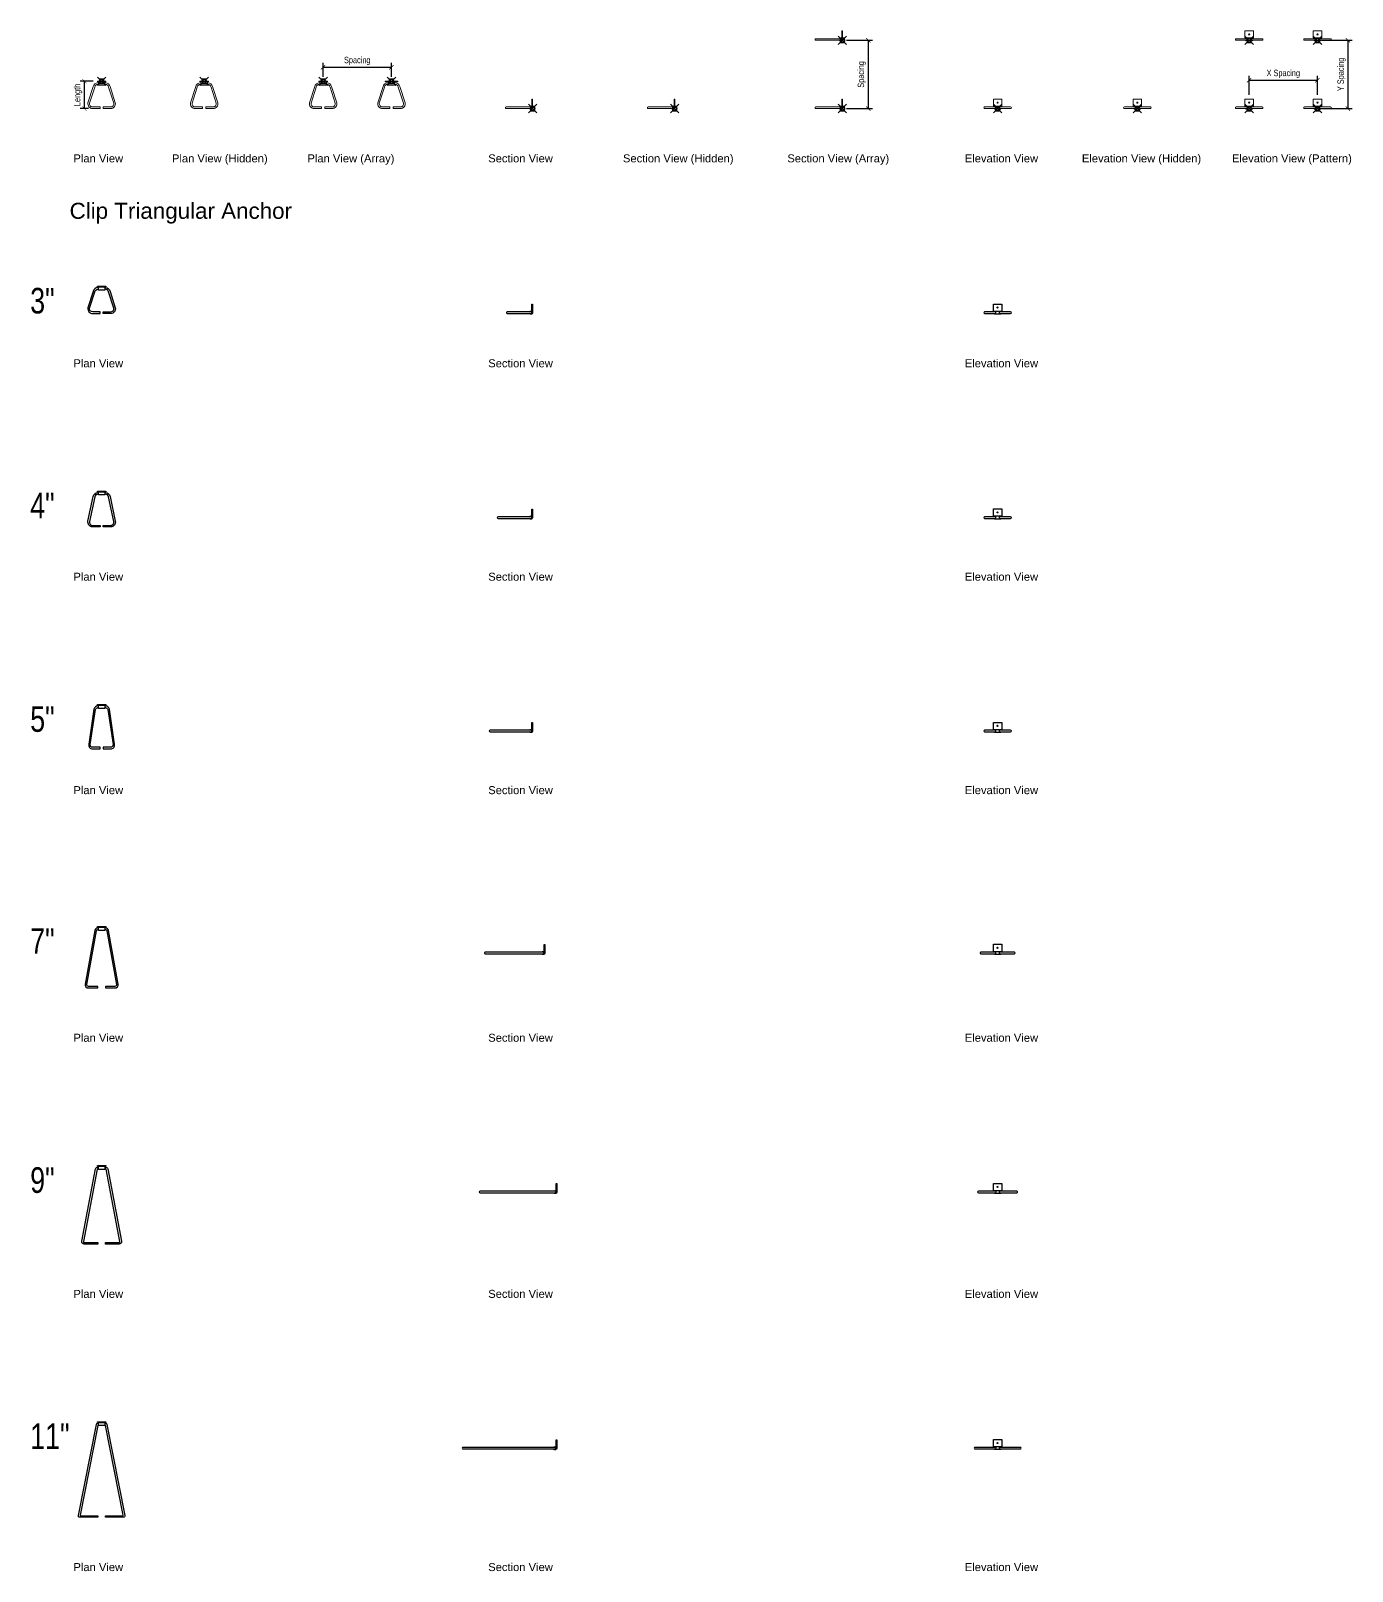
# Model space of a CAD drawing. Header units: inches. Extents: x -1 to 153, y -171 to 9.
import ezdxf
from ezdxf.enums import TextEntityAlignment as Align

# ---------------------------------------------------------------- set-up
doc = ezdxf.new("R2010")
doc.units = ezdxf.units.IN
doc.header["$LTSCALE"] = 48
doc.header["$MEASUREMENT"] = 0
doc.header["$PDMODE"] = 99
doc.header["$PDSIZE"] = 0.5
doc.layers.add('DIMLINE', color=211, linetype='Continuous')
doc.layers.add('FINE', color=90, linetype='Continuous', lineweight=18)
doc.layers.add('TITTXT', color=213, linetype='Continuous', lineweight=50)
doc.styles.add('Arch-Dim', font='ARIAL.TTF', dxfattribs={"width": 0.75})
doc.styles.add('RomanS', font='romans.shx')
doc.dimstyles.new('Aec-Arch-I-96', dxfattribs={"dimscale": 96, "dimtxt": 0.09375, "dimasz": 0.0625, "dimexe": 0.0625, "dimexo": 0.0625, "dimgap": 0.03125, "dimtad": 1, "dimdec": 4, "dimzin": 3, "dimdsep": 46, "dimlunit": 4, "dimtxsty": 'Arch-Dim', "dimblk": 'ARCHTICK', "dimcen": 0.09375, "dimazin": 2, "dimtfac": 0.75, "dimtdec": 4, "dimtix": 1, "dimtmove": 2, "dimatfit": 2, "dimfxl": 1, "dimtolj": 1, "dimtzin": 0, "dimarcsym": 0})

# ---------------------------------------------------------------- blocks, each defined once
blk = doc.blocks.new('Anno_Title_T2')
at = {"color": 0, "linetype": 'ByBlock', "lineweight": -2, "style": 'RomanS'}
blk.add_attdef('TITLE', (0, 0.5), '', height=1.25, dxfattribs=at)
blk.add_attdef('SCALE', text='', height=0.75, dxfattribs=at).set_placement((0, -0.5), align=Align.TOP_LEFT)
blk = doc.blocks.new('_ArchTick')
at = {"color": 0, "linetype": 'ByBlock', "const_width": 0.15}
blk.add_lwpolyline([(-0.5, -0.5), (0.5, 0.5)], dxfattribs=at)
blk = doc.blocks.new('*D21')
at = {"layer": 'DEFPOINTS', "color": 0}
for p in [(4.99, 3.2), (6.51, 3.2), (5.96, 0)]:
    blk.add_point(p, dxfattribs=at)
at = {"layer": 'DIMLINE', "color": 8, "lineweight": -2}
for p, q in [((6.01, 3.2), (4.49, 3.2)), ((4.99, 0), (4.99, 3.2)), ((5.46, 0), (4.49, 0))]:
    blk.add_line(p, q, dxfattribs=at)
at = {"layer": 'DIMLINE', "color": 8, "lineweight": -2, "xscale": 0.5, "yscale": 0.5, "zscale": 0.5}
for p, rotation in [((4.99, 3.2), 90), ((4.99, 0), 270)]:
    blk.add_blockref('_ArchTick', p, dxfattribs=dict(at, rotation=rotation))
at = {"layer": 'DIMLINE', "color": 0, "insert": (4.25, 1.6), "char_height": 0.75, "attachment_point": 5, "rotation": 90, "style": 'Arch-Dim'}
blk.add_mtext('\\A1;Length', dxfattribs=at)
blk = doc.blocks.new('_Open90')
at = {"color": 0, "linetype": 'ByBlock', "lineweight": -2}
for p, q in [((0, 0), (-1, 0)), ((-0.5, 0.5), (0, 0)), ((0, 0), (-0.5, -0.5))]:
    blk.add_line(p, q, dxfattribs=at)
blk = doc.blocks.new('*D22')
at = {"layer": 'DEFPOINTS', "color": 0}
for p in [(40.95, 4.84), (32.95, 3.2), (40.95, 3.2)]:
    blk.add_point(p, dxfattribs=at)
at = {"layer": 'DIMLINE', "color": 8, "lineweight": -2}
for p, q in [((32.95, 3.7), (32.95, 5.34)), ((32.95, 4.84), (40.95, 4.84)), ((40.95, 3.7), (40.95, 5.34))]:
    blk.add_line(p, q, dxfattribs=at)
at = {"layer": 'DIMLINE', "color": 8, "lineweight": -2, "xscale": 0.5, "yscale": 0.5, "zscale": 0.5, "rotation": 180}
blk.add_blockref('_ArchTick', (32.95, 4.84), dxfattribs=at)
at = {"layer": 'DIMLINE', "color": 8, "lineweight": -2, "xscale": 0.5, "yscale": 0.5, "zscale": 0.5}
blk.add_blockref('_ArchTick', (40.95, 4.84), dxfattribs=at)
at = {"layer": 'DIMLINE', "color": 0, "insert": (36.95, 5.58), "char_height": 0.75, "attachment_point": 5, "style": 'Arch-Dim'}
blk.add_mtext('\\A1;Spacing', dxfattribs=at)
blk = doc.blocks.new('*D23')
at = {"layer": 'DEFPOINTS', "color": 0}
for p in [(93.78, 8), (93.78, 0), (96.8, 0)]:
    blk.add_point(p, dxfattribs=at)
at = {"layer": 'DIMLINE', "color": 8, "lineweight": -2}
for p, q in [((94.28, 8), (97.3, 8)), ((96.8, 8), (96.8, 0)), ((94.28, 0), (97.3, 0))]:
    blk.add_line(p, q, dxfattribs=at)
at = {"layer": 'DIMLINE', "color": 8, "lineweight": -2, "xscale": 0.5, "yscale": 0.5, "zscale": 0.5}
for p, rotation in [((96.8, 8), 90), ((96.8, 0), 270)]:
    blk.add_blockref('_ArchTick', p, dxfattribs=dict(at, rotation=rotation))
at = {"layer": 'DIMLINE', "color": 0, "insert": (96.06, 4), "char_height": 0.75, "attachment_point": 5, "rotation": 90, "style": 'Arch-Dim'}
blk.add_mtext('\\A1;Spacing', dxfattribs=at)
blk = doc.blocks.new('*D24')
at = {"layer": 'DEFPOINTS', "color": 0}
for p in [(149.43, 3.32), (141.43, 1.11), (149.43, 1.11)]:
    blk.add_point(p, dxfattribs=at)
at = {"layer": 'DIMLINE', "color": 8, "lineweight": -2}
for p, q in [((141.43, 1.61), (141.43, 3.82)), ((149.43, 1.61), (149.43, 3.82)), ((141.43, 3.32), (149.43, 3.32))]:
    blk.add_line(p, q, dxfattribs=at)
at = {"layer": 'DIMLINE', "color": 8, "lineweight": -2, "xscale": 0.5, "yscale": 0.5, "zscale": 0.5, "rotation": 180}
blk.add_blockref('_ArchTick', (141.43, 3.32), dxfattribs=at)
at = {"layer": 'DIMLINE', "color": 8, "lineweight": -2, "xscale": 0.5, "yscale": 0.5, "zscale": 0.5}
blk.add_blockref('_ArchTick', (149.43, 3.32), dxfattribs=at)
at = {"layer": 'DIMLINE', "color": 0, "insert": (145.43, 4.06), "char_height": 0.75, "attachment_point": 5, "style": 'Arch-Dim'}
blk.add_mtext('\\A1;X Spacing', dxfattribs=at)
blk = doc.blocks.new('*D25')
at = {"layer": 'DEFPOINTS', "color": 0}
for p in [(149.43, 8), (149.43, 0), (153, 0)]:
    blk.add_point(p, dxfattribs=at)
at = {"layer": 'DIMLINE', "color": 8, "lineweight": -2}
for p, q in [((149.93, 8), (153.5, 8)), ((153, 8), (153, 0)), ((149.93, 0), (153.5, 0))]:
    blk.add_line(p, q, dxfattribs=at)
at = {"layer": 'DIMLINE', "color": 8, "lineweight": -2, "xscale": 0.5, "yscale": 0.5, "zscale": 0.5}
for p, rotation in [((153, 8), 90), ((153, 0), 270)]:
    blk.add_blockref('_ArchTick', p, dxfattribs=dict(at, rotation=rotation))
at = {"layer": 'DIMLINE', "color": 0, "insert": (152.26, 4), "char_height": 0.75, "attachment_point": 5, "rotation": 90, "style": 'Arch-Dim'}
blk.add_mtext('\\A1;Y Spacing', dxfattribs=at)
blk = doc.blocks.new('AecDtl_3ClipTrianglePlan')
at = {"color": 0, "linetype": 'ByBlock', "lineweight": -2, "ltscale": 0.0625}
for points in [[(0, 0), (0.5, 0), (0.5, -0.08), (-0.5, -0.08), (-0.5, 0)], [(0, -0.08), (0.38, -0.08), (0.38, -0.45), (-0.38, -0.45), (-0.38, -0.08)]]:
    blk.add_lwpolyline(points, close=True, dxfattribs=at)
for points in [[(-0.38, -0.17), (-0.44, -0.17, 0.35579), (-0.99, -0.62), (-1.6, -2.52, 0.475155), (-1.05, -3.2), (-0.19, -3.2), (-0.19, -3.01), (-1.05, -3.01, -0.467625), (-1.42, -2.57), (-0.81, -0.67, -0.362746), (-0.44, -0.36), (-0.38, -0.36)], [(0.38, -0.17), (0.44, -0.17, -0.35579), (0.99, -0.62), (1.6, -2.52, -0.475155), (1.05, -3.2), (0.19, -3.2), (0.19, -3.01), (1.05, -3.01, 0.467625), (1.42, -2.57), (0.81, -0.67, 0.362746), (0.44, -0.36), (0.38, -0.36)]]:
    blk.add_lwpolyline(points, format="xyb", dxfattribs=at)
blk = doc.blocks.new('AecDtl_3ClipTriangleSection')
at = {"color": 0, "linetype": 'ByBlock', "lineweight": -2, "ltscale": 0.0625}
blk.add_lwpolyline([(-0.19, 0.19), (-2.98, 0.19, 1), (-2.98, 0), (-0.19, 0, 1)], format="xyb", close=True, dxfattribs=at)
for points in [[(-0.24, 0, 0.583199), (-0.08, 0.09), (-0.08, 1.09), (0, 1.09), (0, 0.09, -0.767327), (-0.35, 0)], [(-0.35, 0.19, -0.267949), (-0.19, 0.28), (-0.19, 0.2, 0.136106), (-0.24, 0.19)]]:
    blk.add_lwpolyline(points, format="xyb", dxfattribs=at)
blk = doc.blocks.new('AecDtl_3ClipTriangleElevation')
at = {"color": 0, "linetype": 'ByBlock', "lineweight": -2, "ltscale": 0.0625}
for p, q in [((-0.37, 0), (-0.37, -0.08)), ((0.38, 0), (0.38, -0.08))]:
    blk.add_line(p, q, dxfattribs=at)
for points in [[(-0.19, 0.19), (-1.52, 0.19, 1), (-1.52, 0), (-0.19, 0)], [(0.19, 0), (1.52, 0, 1), (1.52, 0.19), (0.19, 0.19)]]:
    blk.add_lwpolyline(points, format="xyb", close=True, dxfattribs=at)
for points in [[(-0.5, 0.28), (-0.5, 1.11), (0, 1.11), (0.5, 1.11), (0.5, 0.28)], [(-0.5, 0.28), (-0.44, 0.28)], [(-0.37, 0.28), (0.38, 0.28)], [(-0.37, 0.19), (-0.37, 0.28)], [(0.38, 0.19), (0.38, 0.28)], [(0.44, 0.28), (0.5, 0.28)], [(0.38, -0.08), (-0.37, -0.08)]]:
    blk.add_lwpolyline(points, dxfattribs=at)
for points in [[(-0.5, 0.28), (-0.44, 0.28, -0.414214), (-0.37, 0.22), (-0.37, 0.19)], [(0.38, 0.19), (0.38, 0.22, -0.414214), (0.44, 0.28), (0.5, 0.28)]]:
    blk.add_lwpolyline(points, format="xyb", dxfattribs=at)
blk.add_circle((0, 0.7), 0.0625, dxfattribs=at)
blk = doc.blocks.new('AecDtl_4ClipTriangleSection')
at = {"color": 0, "linetype": 'ByBlock', "lineweight": -2, "ltscale": 0.0625}
blk.add_lwpolyline([(-0.19, 0.19), (-4.04, 0.19, 1), (-4.04, 0), (-0.19, 0, 1)], format="xyb", close=True, dxfattribs=at)
for points in [[(-0.24, 0, 0.583199), (-0.08, 0.09), (-0.08, 1.09), (0, 1.09), (0, 0.09, -0.767327), (-0.35, 0)], [(-0.35, 0.19, -0.267949), (-0.19, 0.28), (-0.19, 0.2, 0.136106), (-0.24, 0.19)]]:
    blk.add_lwpolyline(points, format="xyb", dxfattribs=at)
blk = doc.blocks.new('AecDtl_4ClipTriangleElevation')
at = {"color": 0, "linetype": 'ByBlock', "lineweight": -2, "ltscale": 0.0625}
for p, q in [((-0.37, 0), (-0.37, -0.08)), ((0.38, 0), (0.38, -0.08))]:
    blk.add_line(p, q, dxfattribs=at)
for points in [[(-0.19, 0.19), (-1.52, 0.19, 1), (-1.52, 0), (-0.19, 0)], [(0.19, 0), (1.52, 0, 1), (1.52, 0.19), (0.19, 0.19)]]:
    blk.add_lwpolyline(points, format="xyb", close=True, dxfattribs=at)
for points in [[(-0.5, 0.28), (-0.5, 1.11), (0, 1.11), (0.5, 1.11), (0.5, 0.28)], [(-0.5, 0.28), (-0.44, 0.28)], [(-0.37, 0.28), (0.38, 0.28)], [(-0.37, 0.19), (-0.37, 0.28)], [(0.38, 0.19), (0.38, 0.28)], [(0.44, 0.28), (0.5, 0.28)], [(0.38, -0.08), (-0.37, -0.08)]]:
    blk.add_lwpolyline(points, dxfattribs=at)
for points in [[(-0.5, 0.28), (-0.44, 0.28, -0.414214), (-0.37, 0.22), (-0.37, 0.19)], [(0.38, 0.19), (0.38, 0.22, -0.414214), (0.44, 0.28), (0.5, 0.28)]]:
    blk.add_lwpolyline(points, format="xyb", dxfattribs=at)
blk.add_circle((0, 0.7), 0.0625, dxfattribs=at)
blk = doc.blocks.new('AecDtl_4ClipTrianglePlan')
at = {"color": 0, "linetype": 'ByBlock', "lineweight": -2, "ltscale": 0.0625}
for points in [[(0, 0), (0.5, 0), (0.5, -0.08), (-0.5, -0.08), (-0.5, 0)], [(0, -0.08), (0.38, -0.08), (0.38, -0.45), (-0.38, -0.45), (-0.38, -0.08)]]:
    blk.add_lwpolyline(points, close=True, dxfattribs=at)
for points in [[(-0.38, -0.36), (-0.44, -0.36, 0.359268), (-0.8, -0.66), (-1.42, -3.56, 0.471381), (-1.05, -4.01), (-0.19, -4.01), (-0.19, -4.2), (-1.05, -4.2, -0.472374), (-1.6, -3.52), (-0.99, -0.63, -0.35835), (-0.44, -0.17), (-0.38, -0.17)], [(0.38, -0.17), (0.44, -0.17, -0.35835), (0.99, -0.63), (1.6, -3.52, -0.472374), (1.05, -4.2), (0.19, -4.2), (0.19, -4.01), (1.05, -4.01, 0.471381), (1.42, -3.56), (0.8, -0.66, 0.359268), (0.44, -0.36), (0.38, -0.36)]]:
    blk.add_lwpolyline(points, format="xyb", dxfattribs=at)
blk = doc.blocks.new('AecDtl_5ClipTriangleSection')
at = {"color": 0, "linetype": 'ByBlock', "lineweight": -2, "ltscale": 0.0625}
blk.add_lwpolyline([(-0.19, 0.19), (-4.98, 0.19, 1), (-4.98, 0), (-0.19, 0, 1)], format="xyb", close=True, dxfattribs=at)
for points in [[(-0.24, 0, 0.583199), (-0.08, 0.09), (-0.08, 1.09), (0, 1.09), (0, 0.09, -0.767327), (-0.35, 0)], [(-0.35, 0.19, -0.267949), (-0.19, 0.28), (-0.19, 0.2, 0.136106), (-0.24, 0.19)]]:
    blk.add_lwpolyline(points, format="xyb", dxfattribs=at)
blk = doc.blocks.new('AecDtl_5ClipTriangleElevation')
at = {"color": 0, "linetype": 'ByBlock', "lineweight": -2, "ltscale": 0.0625}
for p, q in [((-0.37, 0), (-0.37, -0.08)), ((0.38, 0), (0.38, -0.08))]:
    blk.add_line(p, q, dxfattribs=at)
for points in [[(-0.19, 0.19), (-1.52, 0.19, 1), (-1.52, 0), (-0.19, 0)], [(0.19, 0), (1.52, 0, 1), (1.52, 0.19), (0.19, 0.19)]]:
    blk.add_lwpolyline(points, format="xyb", close=True, dxfattribs=at)
for points in [[(-0.5, 0.28), (-0.5, 1.11), (0, 1.11), (0.5, 1.11), (0.5, 0.28)], [(-0.5, 0.28), (-0.44, 0.28)], [(-0.37, 0.28), (0.38, 0.28)], [(-0.37, 0.19), (-0.37, 0.28)], [(0.38, 0.19), (0.38, 0.28)], [(0.44, 0.28), (0.5, 0.28)], [(0.38, -0.08), (-0.37, -0.08)]]:
    blk.add_lwpolyline(points, dxfattribs=at)
for points in [[(-0.5, 0.28), (-0.44, 0.28, -0.414214), (-0.37, 0.22), (-0.37, 0.19)], [(0.38, 0.19), (0.38, 0.22, -0.414214), (0.44, 0.28), (0.5, 0.28)]]:
    blk.add_lwpolyline(points, format="xyb", dxfattribs=at)
blk.add_circle((0, 0.7), 0.0625, dxfattribs=at)
blk = doc.blocks.new('AecDtl_5ClipTrianglePlan')
at = {"color": 0, "linetype": 'ByBlock', "lineweight": -2, "ltscale": 0.0625}
for points in [[(0, 0), (0.5, 0), (0.5, -0.08), (-0.5, -0.08), (-0.5, 0)], [(0, -0.08), (0.38, -0.08), (0.38, -0.45), (-0.38, -0.45), (-0.38, -0.08)]]:
    blk.add_lwpolyline(points, close=True, dxfattribs=at)
for points in [[(-0.38, -0.17), (-0.44, -0.17, 0.360307), (-0.9, -0.55), (-1.51, -4.64, 0.470257), (-1.05, -5.2), (-0.19, -5.2), (-0.19, -5.01), (-1.05, -5.01, -0.473029), (-1.33, -4.67), (-0.71, -0.59, -0.357746), (-0.44, -0.36), (-0.38, -0.36)], [(0.38, -0.36), (0.44, -0.36, -0.357746), (0.71, -0.59), (1.33, -4.67, -0.473029), (1.05, -5.01), (0.19, -5.01), (0.19, -5.2), (1.05, -5.2, 0.470257), (1.51, -4.64), (0.9, -0.55, 0.360307), (0.44, -0.17), (0.38, -0.17)]]:
    blk.add_lwpolyline(points, format="xyb", dxfattribs=at)
blk = doc.blocks.new('AecDtl_7ClipTriangleSection')
at = {"color": 0, "linetype": 'ByBlock', "lineweight": -2, "ltscale": 0.0625}
blk.add_lwpolyline([(-0.19, 0.19), (-6.98, 0.19, 1), (-6.98, 0), (-0.19, 0, 1)], format="xyb", close=True, dxfattribs=at)
for points in [[(-0.24, 0, 0.583199), (-0.08, 0.09), (-0.08, 1.09), (0, 1.09), (0, 0.09, -0.767327), (-0.35, 0)], [(-0.35, 0.19, -0.267949), (-0.19, 0.28), (-0.19, 0.2, 0.136106), (-0.24, 0.19)]]:
    blk.add_lwpolyline(points, format="xyb", dxfattribs=at)
blk = doc.blocks.new('AecDtl_7ClipTriangleElevation')
at = {"color": 0, "linetype": 'ByBlock', "lineweight": -2, "ltscale": 0.0625}
for p, q in [((-0.37, 0), (-0.37, -0.08)), ((0.38, 0), (0.38, -0.08))]:
    blk.add_line(p, q, dxfattribs=at)
for points in [[(-0.19, 0.19), (-1.96, 0.19, 1), (-1.96, 0), (-0.19, 0)], [(0.19, 0), (1.96, 0, 1), (1.96, 0.19), (0.19, 0.19)]]:
    blk.add_lwpolyline(points, format="xyb", close=True, dxfattribs=at)
for points in [[(-0.5, 0.28), (-0.5, 1.11), (0, 1.11), (0.5, 1.11), (0.5, 0.28)], [(-0.5, 0.28), (-0.44, 0.28)], [(-0.37, 0.28), (0.38, 0.28)], [(-0.37, 0.19), (-0.37, 0.28)], [(0.38, 0.19), (0.38, 0.28)], [(0.44, 0.28), (0.5, 0.28)], [(0.38, -0.08), (-0.37, -0.08)]]:
    blk.add_lwpolyline(points, dxfattribs=at)
for points in [[(-0.5, 0.28), (-0.44, 0.28, -0.414214), (-0.37, 0.22), (-0.37, 0.19)], [(0.38, 0.19), (0.38, 0.22, -0.414214), (0.44, 0.28), (0.5, 0.28)]]:
    blk.add_lwpolyline(points, format="xyb", dxfattribs=at)
blk.add_circle((0, 0.7), 0.0625, dxfattribs=at)
blk = doc.blocks.new('AecDtl_7ClipTrianglePlan')
at = {"color": 0, "linetype": 'ByBlock', "lineweight": -2, "ltscale": 0.0625}
for points in [[(0, 0), (0.5, 0), (0.5, -0.08), (-0.5, -0.08), (-0.5, 0)], [(0, -0.08), (0.38, -0.08), (0.38, -0.45), (-0.38, -0.45), (-0.38, -0.08)]]:
    blk.add_lwpolyline(points, close=True, dxfattribs=at)
for points in [[(-0.38, -0.17), (-0.44, -0.17, 0.359021), (-0.8, -0.48), (-1.92, -6.75, 0.471648), (-1.55, -7.2), (-0.44, -7.2), (-0.44, -7.01), (-1.55, -7.01, -0.473705), (-1.73, -6.78), (-0.62, -0.51, -0.357124), (-0.44, -0.36), (-0.38, -0.36)], [(0.38, -0.36), (0.44, -0.36, -0.357124), (0.62, -0.51), (1.73, -6.78, -0.473705), (1.55, -7.01), (0.44, -7.01), (0.44, -7.2), (1.55, -7.2, 0.471648), (1.92, -6.75), (0.8, -0.48, 0.359021), (0.44, -0.17), (0.38, -0.17)]]:
    blk.add_lwpolyline(points, format="xyb", dxfattribs=at)
blk = doc.blocks.new('AecDtl_9ClipTriangleSection')
at = {"color": 0, "linetype": 'ByBlock', "lineweight": -2, "ltscale": 0.0625}
blk.add_lwpolyline([(-0.19, 0.19), (-8.98, 0.19, 1), (-8.98, 0), (-0.19, 0, 1)], format="xyb", close=True, dxfattribs=at)
for points in [[(-0.24, 0, 0.583199), (-0.08, 0.09), (-0.08, 1.09), (0, 1.09), (0, 0.09, -0.767327), (-0.35, 0)], [(-0.35, 0.19, -0.267949), (-0.19, 0.28), (-0.19, 0.2, 0.136106), (-0.24, 0.19)]]:
    blk.add_lwpolyline(points, format="xyb", dxfattribs=at)
blk = doc.blocks.new('AecDtl_9ClipTriangleElevation')
at = {"color": 0, "linetype": 'ByBlock', "lineweight": -2, "ltscale": 0.0625}
for p, q in [((-0.375, 0), (-0.375, -0.078125)), ((0.375, 0), (0.375, -0.078125))]:
    blk.add_line(p, q, dxfattribs=at)
for points in [[(-0.1875, 0.1875), (-2.25, 0.1875, 1), (-2.25, 0), (-0.1875, 0)], [(0.1875, 0), (2.25, 0, 1), (2.25, 0.1875), (0.1875, 0.1875)]]:
    blk.add_lwpolyline(points, format="xyb", close=True, dxfattribs=at)
for points in [[(-0.5, 0.28125), (-0.5, 1.109375), (0, 1.109375), (0.5, 1.109375), (0.5, 0.28125)], [(-0.5, 0.28125), (-0.4375, 0.28125)], [(-0.375, 0.28125), (0.375, 0.28125)], [(-0.375, 0.1875), (-0.375, 0.28125)], [(0.375, 0.1875), (0.375, 0.28125)], [(0.4375, 0.28125), (0.5, 0.28125)], [(0.375, -0.078125), (-0.375, -0.078125)]]:
    blk.add_lwpolyline(points, dxfattribs=at)
for points in [[(-0.5, 0.28125), (-0.4375, 0.28125, -0.4142135624), (-0.375, 0.21875), (-0.375, 0.1875)], [(0.375, 0.1875), (0.375, 0.21875, -0.4142135624), (0.4375, 0.28125), (0.5, 0.28125)]]:
    blk.add_lwpolyline(points, format="xyb", dxfattribs=at)
blk.add_circle((0, 0.695312), 0.0625, dxfattribs=at)
blk = doc.blocks.new('AecDtl_9ClipTrianglePlan')
at = {"color": 0, "linetype": 'ByBlock', "lineweight": -2, "ltscale": 0.0625}
for points in [[(0, 0), (0.5, 0), (0.5, -0.08), (-0.5, -0.08), (-0.5, 0)], [(0, -0.08), (0.38, -0.08), (0.38, -0.45), (-0.38, -0.45), (-0.38, -0.08)]]:
    blk.add_lwpolyline(points, close=True, dxfattribs=at)
for points in [[(-0.38, -0.36), (-0.44, -0.36, 0.357456), (-0.53, -0.43), (-2.14, -8.9, 0.473344), (-2.05, -9.01), (-0.44, -9.01), (-0.44, -9.2), (-2.05, -9.2, -0.473865), (-2.33, -8.86), (-0.71, -0.4, -0.356976), (-0.44, -0.17), (-0.38, -0.17)], [(0.38, -0.17), (0.44, -0.17, -0.356976), (0.71, -0.4), (2.33, -8.86, -0.473865), (2.05, -9.2), (0.44, -9.2), (0.44, -9.01), (2.05, -9.01, 0.473344), (2.14, -8.9), (0.53, -0.43, 0.357456), (0.44, -0.36), (0.38, -0.36)]]:
    blk.add_lwpolyline(points, format="xyb", dxfattribs=at)
blk = doc.blocks.new('AecDtl_11ClipTriangleSection')
at = {"color": 0, "linetype": 'ByBlock', "lineweight": -2, "ltscale": 0.0625}
blk.add_lwpolyline([(-0.19, 0.19), (-10.98, 0.19, 1), (-10.98, 0), (-0.19, 0, 1)], format="xyb", close=True, dxfattribs=at)
for points in [[(-0.24, 0, 0.583199), (-0.08, 0.09), (-0.08, 1.09), (0, 1.09), (0, 0.09, -0.767327), (-0.35, 0)], [(-0.35, 0.19, -0.267949), (-0.19, 0.28), (-0.19, 0.2, 0.136106), (-0.24, 0.19)]]:
    blk.add_lwpolyline(points, format="xyb", dxfattribs=at)
blk = doc.blocks.new('AecDtl_11ClipTriangleElevation')
at = {"color": 0, "linetype": 'ByBlock', "lineweight": -2, "ltscale": 0.0625}
for p, q in [((-0.375, 0), (-0.375, -0.078125)), ((0.375, 0), (0.375, -0.078125))]:
    blk.add_line(p, q, dxfattribs=at)
for points in [[(-0.1875, 0.1875), (-2.65625, 0.1875, 1), (-2.65625, 0), (-0.1875, 0)], [(0.1875, 0), (2.65625, 0, 1), (2.65625, 0.1875), (0.1875, 0.1875)]]:
    blk.add_lwpolyline(points, format="xyb", close=True, dxfattribs=at)
for points in [[(-0.5, 0.28125), (-0.5, 1.109375), (0, 1.109375), (0.5, 1.109375), (0.5, 0.28125)], [(-0.5, 0.28125), (-0.4375, 0.28125)], [(-0.375, 0.28125), (0.375, 0.28125)], [(-0.375, 0.1875), (-0.375, 0.28125)], [(0.375, 0.1875), (0.375, 0.28125)], [(0.4375, 0.28125), (0.5, 0.28125)], [(0.375, -0.078125), (-0.375, -0.078125)]]:
    blk.add_lwpolyline(points, dxfattribs=at)
for points in [[(-0.5, 0.28125), (-0.4375, 0.28125, -0.4142135624), (-0.375, 0.21875), (-0.375, 0.1875)], [(0.375, 0.1875), (0.375, 0.21875, -0.4142135624), (0.4375, 0.28125), (0.5, 0.28125)]]:
    blk.add_lwpolyline(points, format="xyb", dxfattribs=at)
blk.add_circle((0, 0.695312), 0.0625, dxfattribs=at)
blk = doc.blocks.new('AecDtl_11ClipTrianglePlan')
at = {"color": 0, "linetype": 'ByBlock', "lineweight": -2, "ltscale": 0.0625}
for points in [[(0, 0), (0.5, 0), (0.5, -0.08), (-0.5, -0.08), (-0.5, 0)], [(0, -0.08), (0.37, -0.08), (0.37, -0.45), (-0.38, -0.45), (-0.38, -0.08)]]:
    blk.add_lwpolyline(points, close=True, dxfattribs=at)
for points in [[(-0.38, -0.37, 0.265915), (-0.46, -0.46), (-2.53, -10.93, 0.477285), (-2.47, -11.01), (-0.44, -11.01), (-0.44, -11.2), (-2.55, -11.2, -0.474497), (-2.73, -10.97), (-0.62, -0.32, -0.356395), (-0.44, -0.17), (-0.38, -0.17)], [(0.37, -0.17), (0.44, -0.17, -0.356395), (0.62, -0.32), (2.73, -10.97, -0.474497), (2.55, -11.2), (0.44, -11.2), (0.44, -11.01), (2.47, -11.01, 0.477285), (2.53, -10.93), (0.46, -0.46, 0.265915), (0.37, -0.37)]]:
    blk.add_lwpolyline(points, format="xyb", dxfattribs=at)

msp = doc.modelspace()

# ---------------------------------------------------------------- linework, layer by layer
at = {"layer": 'DIMLINE'}
for p in [(93.77745, 8), (141.43235, 8), (149.43235, 8), (7.00802, 3.19531), (19.01399, 3.19531), (32.95481, 3.19531), (40.95481, 3.19531), (57.49312, 0), (74.13356, 0), (93.77745, 0), (111.96251, 0), (128.33464, 0), (141.43235, 0), (149.43235, 0)]:
    msp.add_point(p, dxfattribs=at)
at = {"layer": 'FINE'}
for p, q in [((141.05735, 8), (141.05735, 7.92188)), ((141.24485, 8), (141.24485, 8.1875)), ((141.61985, 8), (141.61985, 8.1875)), ((141.80735, 8), (141.80735, 7.92188)), ((149.05735, 8), (149.05735, 7.92188)), ((149.24485, 8), (149.24485, 8.1875)), ((149.61985, 8), (149.61985, 8.1875)), ((149.80735, 8), (149.80735, 7.92188)), ((111.58751, 0), (111.58751, -0.07812)), ((112.33751, 0), (112.33751, -0.07812)), ((141.05735, 0), (141.05735, -0.07812)), ((141.24485, 0), (141.24485, 0.1875)), ((141.61985, 0), (141.61985, 0.1875)), ((141.80735, 0), (141.80735, -0.07812)), ((149.05735, 0), (149.05735, -0.07812)), ((149.24485, 0), (149.24485, 0.1875)), ((149.61985, 0), (149.61985, 0.1875)), ((149.80735, 0), (149.80735, -0.07812))]:
    msp.add_line(p, q, dxfattribs=at)
at = {"layer": 'FINE', "ltscale": 0.0625}
for p, q in [((127.95964, 0), (127.95964, -0.07812)), ((128.14714, 0), (128.14714, 0.1875)), ((128.52214, 0), (128.52214, 0.1875)), ((128.70964, 0), (128.70964, -0.07812))]:
    msp.add_line(p, q, dxfattribs=at)
at = {"layer": 'FINE'}
for points in [[(93.53362, 8, 0.583198663), (93.69933, 8.09375), (93.69933, 9.09375), (93.77745, 9.09375), (93.77745, 8.09375, -0.767326988), (93.42757, 8)], [(93.42757, 8.1875, -0.267949192), (93.58995, 8.28125), (93.58995, 8.20312, 0.136106111), (93.53362, 8.1875)], [(141.24485, 8.1875), (139.91247, 8.1875, 1), (139.91247, 8), (141.24485, 8)], [(140.93235, 8.28125), (140.99485, 8.28125, -0.414213562), (141.05735, 8.21875), (141.05735, 8.1875)], [(141.61985, 8), (142.95222, 8, 1), (142.95222, 8.1875), (141.61985, 8.1875)], [(141.80735, 8.1875), (141.80735, 8.21875, -0.414213562), (141.86985, 8.28125), (141.93235, 8.28125)], [(149.24485, 8.1875), (147.91247, 8.1875, 1), (147.91247, 8), (149.24485, 8)], [(148.93235, 8.28125), (148.99485, 8.28125, -0.414213562), (149.05735, 8.21875), (149.05735, 8.1875)], [(149.61985, 8), (150.95222, 8, 1), (150.95222, 8.1875), (149.61985, 8.1875)], [(149.80735, 8.1875), (149.80735, 8.21875, -0.414213562), (149.86985, 8.28125), (149.93235, 8.28125)], [(6.63302, 3.02344), (6.57131, 3.02344, 0.35579007), (6.02041, 2.57462), (5.40601, 0.67618, 0.47515463), (5.9569, 0), (6.82052, 0), (6.82052, 0.1875), (5.9569, 0.1875, -0.467625001), (5.58788, 0.62922), (6.20229, 2.52765, -0.362745932), (6.57131, 2.83594), (6.63302, 2.83594)], [(7.38302, 3.02344), (7.44474, 3.02344, -0.35579007), (7.99563, 2.57462), (8.61004, 0.67618, -0.47515463), (8.05915, 0), (7.19552, 0), (7.19552, 0.1875), (8.05915, 0.1875, 0.467625001), (8.42817, 0.62922), (7.81376, 2.52765, 0.362745932), (7.44474, 2.83594), (7.38302, 2.83594)], [(32.57981, 3.02344), (32.51809, 3.02344, 0.35579007), (31.9672, 2.57462), (31.3528, 0.67618, 0.47515463), (31.90369, 0), (32.76731, 0), (32.76731, 0.1875), (31.90369, 0.1875, -0.467625001), (31.53467, 0.62922), (32.14908, 2.52765, -0.362745932), (32.51809, 2.83594), (32.57981, 2.83594)], [(33.32981, 3.02344), (33.39153, 3.02344, -0.35579007), (33.94242, 2.57462), (34.55683, 0.67618, -0.47515463), (34.00594, 0), (33.14231, 0), (33.14231, 0.1875), (34.00594, 0.1875, 0.467625001), (34.37495, 0.62922), (33.76055, 2.52765, 0.362745932), (33.39153, 2.83594), (33.32981, 2.83594)], [(40.57981, 3.02344), (40.51809, 3.02344, 0.35579007), (39.9672, 2.57462), (39.3528, 0.67618, 0.47515463), (39.90369, 0), (40.76731, 0), (40.76731, 0.1875), (39.90369, 0.1875, -0.467625001), (39.53467, 0.62922), (40.14908, 2.52765, -0.362745932), (40.51809, 2.83594), (40.57981, 2.83594)], [(41.32981, 3.02344), (41.39153, 3.02344, -0.35579007), (41.94242, 2.57462), (42.55683, 0.67618, -0.47515463), (42.00594, 0), (41.14231, 0), (41.14231, 0.1875), (42.00594, 0.1875, 0.467625001), (42.37495, 0.62922), (41.76055, 2.52765, 0.362745932), (41.39153, 2.83594), (41.32981, 2.83594)], [(57.24928, 0, 0.583198663), (57.41499, 0.09375), (57.41499, 1.09375), (57.49312, 1.09375), (57.49312, 0.09375, -0.767326988), (57.14324, 0)], [(57.14324, 0.1875, -0.267949192), (57.30562, 0.28125), (57.30562, 0.20312, 0.136106111), (57.24928, 0.1875)], [(93.53362, 0, 0.583198663), (93.69933, 0.09375), (93.69933, 1.09375), (93.77745, 1.09375), (93.77745, 0.09375, -0.767326988), (93.42757, 0)], [(93.42757, 0.1875, -0.267949192), (93.58995, 0.28125), (93.58995, 0.20312, 0.136106111), (93.53362, 0.1875)], [(111.46251, 0.28125), (111.52501, 0.28125, -0.414213562), (111.58751, 0.21875), (111.58751, 0.1875)], [(112.33751, 0.1875), (112.33751, 0.21875, -0.414213562), (112.40001, 0.28125), (112.46251, 0.28125)], [(141.24485, 0.1875), (139.91247, 0.1875, 1), (139.91247, 0), (141.24485, 0)], [(140.93235, 0.28125), (140.99485, 0.28125, -0.414213562), (141.05735, 0.21875), (141.05735, 0.1875)], [(141.61985, 0), (142.95222, 0, 1), (142.95222, 0.1875), (141.61985, 0.1875)], [(141.80735, 0.1875), (141.80735, 0.21875, -0.414213562), (141.86985, 0.28125), (141.93235, 0.28125)], [(149.24485, 0.1875), (147.91247, 0.1875, 1), (147.91247, 0), (149.24485, 0)], [(148.93235, 0.28125), (148.99485, 0.28125, -0.414213562), (149.05735, 0.21875), (149.05735, 0.1875)], [(149.61985, 0), (150.95222, 0, 1), (150.95222, 0.1875), (149.61985, 0.1875)], [(149.80735, 0.1875), (149.80735, 0.21875, -0.414213562), (149.86985, 0.28125), (149.93235, 0.28125)]]:
    msp.add_lwpolyline(points, format="xyb", dxfattribs=at)
for points in [[(140.93235, 8.28125), (140.93235, 9.10938), (141.43235, 9.10938), (141.93235, 9.10938), (141.93235, 8.28125)], [(148.93235, 8.28125), (148.93235, 9.10938), (149.43235, 9.10938), (149.93235, 9.10938), (149.93235, 8.28125)], [(140.93235, 8.28125), (140.99485, 8.28125)], [(141.05735, 8.28125), (141.80735, 8.28125)], [(141.05735, 8.1875), (141.05735, 8.28125)], [(141.80735, 7.92188), (141.05735, 7.92188)], [(141.80735, 8.1875), (141.80735, 8.28125)], [(141.86985, 8.28125), (141.93235, 8.28125)], [(148.93235, 8.28125), (148.99485, 8.28125)], [(149.05735, 8.28125), (149.80735, 8.28125)], [(149.05735, 8.1875), (149.05735, 8.28125)], [(149.80735, 7.92188), (149.05735, 7.92188)], [(149.80735, 8.1875), (149.80735, 8.28125)], [(149.86985, 8.28125), (149.93235, 8.28125)], [(111.46251, 0.28125), (111.46251, 1.10938), (111.96251, 1.10938), (112.46251, 1.10938), (112.46251, 0.28125)], [(111.46251, 0.28125), (111.52501, 0.28125)], [(111.58751, 0.28125), (112.33751, 0.28125)], [(111.58751, 0.1875), (111.58751, 0.28125)], [(112.33751, 0.1875), (112.33751, 0.28125)], [(112.40001, 0.28125), (112.46251, 0.28125)], [(140.93235, 0.28125), (140.93235, 1.10938), (141.43235, 1.10938), (141.93235, 1.10938), (141.93235, 0.28125)], [(140.93235, 0.28125), (140.99485, 0.28125)], [(141.05735, 0.28125), (141.80735, 0.28125)], [(141.05735, 0.1875), (141.05735, 0.28125)], [(141.80735, 0.1875), (141.80735, 0.28125)], [(141.86985, 0.28125), (141.93235, 0.28125)], [(148.93235, 0.28125), (148.93235, 1.10938), (149.43235, 1.10938), (149.93235, 1.10938), (149.93235, 0.28125)], [(148.93235, 0.28125), (148.99485, 0.28125)], [(149.05735, 0.28125), (149.80735, 0.28125)], [(149.05735, 0.1875), (149.05735, 0.28125)], [(149.80735, 0.1875), (149.80735, 0.28125)], [(149.86985, 0.28125), (149.93235, 0.28125)], [(112.33751, -0.07812), (111.58751, -0.07812)], [(141.80735, -0.07812), (141.05735, -0.07812)], [(149.80735, -0.07812), (149.05735, -0.07812)]]:
    msp.add_lwpolyline(points, dxfattribs=at)
for points in [[(93.58995, 8.1875), (90.67589, 8.1875, 1), (90.67589, 8), (93.58995, 8, 1)], [(57.30562, 0.1875), (54.39156, 0.1875, 1), (54.39156, 0), (57.30562, 0, 1)], [(93.58995, 0.1875), (90.67589, 0.1875, 1), (90.67589, 0), (93.58995, 0, 1)], [(111.77501, 0.1875), (110.44264, 0.1875, 1), (110.44264, 0), (111.77501, 0)], [(112.15001, 0), (113.48239, 0, 1), (113.48239, 0.1875), (112.15001, 0.1875)]]:
    msp.add_lwpolyline(points, format="xyb", close=True, dxfattribs=at)
for points in [[(7.00802, 3.19531), (7.50802, 3.19531), (7.50802, 3.11719), (6.50802, 3.11719), (6.50802, 3.19531)], [(7.00802, 3.11719), (7.38302, 3.11719), (7.38302, 2.74219), (6.63302, 2.74219), (6.63302, 3.11719)], [(32.95481, 3.19531), (33.45481, 3.19531), (33.45481, 3.11719), (32.45481, 3.11719), (32.45481, 3.19531)], [(32.95481, 3.11719), (33.32981, 3.11719), (33.32981, 2.74219), (32.57981, 2.74219), (32.57981, 3.11719)], [(40.95481, 3.19531), (41.70481, 3.19531), (41.70481, 3.11719), (40.20481, 3.11719), (40.20481, 3.19531)], [(40.95481, 3.11719), (41.32981, 3.11719), (41.32981, 2.74219), (40.57981, 2.74219), (40.57981, 3.11719)]]:
    msp.add_lwpolyline(points, close=True, dxfattribs=at)
at = {"layer": 'FINE', "ltscale": 0.0625}
for points in [[(18.63899, 3.02344), (18.57727, 3.02344, 0.35579007), (18.02638, 2.57462), (17.41197, 0.67618, 0.47515463), (17.96287, 0), (18.82649, 0), (18.82649, 0.1875), (17.96287, 0.1875, -0.467625001), (17.59385, 0.62922), (18.20825, 2.52765, -0.362745932), (18.57727, 2.83594), (18.63899, 2.83594)], [(19.38899, 3.02344), (19.45071, 3.02344, -0.35579007), (20.0016, 2.57462), (20.61601, 0.67618, -0.47515463), (20.06511, 0), (19.20149, 0), (19.20149, 0.1875), (20.06511, 0.1875, 0.467625001), (20.43413, 0.62922), (19.81972, 2.52765, 0.362745932), (19.45071, 2.83594), (19.38899, 2.83594)], [(73.88973, 0, 0.583198663), (74.05544, 0.09375), (74.05544, 1.09375), (74.13356, 1.09375), (74.13356, 0.09375, -0.767326988), (73.78368, 0)], [(73.78368, 0.1875, -0.267949192), (73.94606, 0.28125), (73.94606, 0.20312, 0.136106111), (73.88973, 0.1875)], [(128.14714, 0.1875), (126.81477, 0.1875, 1), (126.81477, 0), (128.14714, 0)], [(127.83464, 0.28125), (127.89714, 0.28125, -0.414213562), (127.95964, 0.21875), (127.95964, 0.1875)], [(128.52214, 0), (129.85452, 0, 1), (129.85452, 0.1875), (128.52214, 0.1875)], [(128.70964, 0.1875), (128.70964, 0.21875, -0.414213562), (128.77214, 0.28125), (128.83464, 0.28125)]]:
    msp.add_lwpolyline(points, format="xyb", dxfattribs=at)
for points in [[(19.01399, 3.19531), (19.51399, 3.19531), (19.51399, 3.11719), (18.51399, 3.11719), (18.51399, 3.19531)], [(19.01399, 3.11719), (19.38899, 3.11719), (19.38899, 2.74219), (18.63899, 2.74219), (18.63899, 3.11719)]]:
    msp.add_lwpolyline(points, close=True, dxfattribs=at)
msp.add_lwpolyline([(73.94606, 0.1875), (71.032, 0.1875, 1), (71.032, 0), (73.94606, 0, 1)], format="xyb", close=True, dxfattribs=at)
for points in [[(127.83464, 0.28125), (127.83464, 1.10938), (128.33464, 1.10938), (128.83464, 1.10938), (128.83464, 0.28125)], [(127.83464, 0.28125), (127.89714, 0.28125)], [(127.95964, 0.28125), (128.70964, 0.28125)], [(127.95964, 0.1875), (127.95964, 0.28125)], [(128.70964, 0.1875), (128.70964, 0.28125)], [(128.77214, 0.28125), (128.83464, 0.28125)], [(128.70964, -0.07812), (127.95964, -0.07812)]]:
    msp.add_lwpolyline(points, dxfattribs=at)
at = {"layer": 'FINE'}
for centre in [(141.43235, 8.69531), (149.43235, 8.69531), (111.96251, 0.69531), (141.43235, 0.69531), (149.43235, 0.69531)]:
    msp.add_circle(centre, 0.0625, dxfattribs=at)
at = {"layer": 'FINE', "ltscale": 0.0625}
msp.add_circle((128.33464, 0.69531), 0.0625, dxfattribs=at)

# ---------------------------------------------------------------- block references
for name, p in [('AecDtl_3ClipTrianglePlan', (7.00802, -20.80469)), ('AecDtl_3ClipTriangleSection', (57.49312, -24)), ('AecDtl_3ClipTriangleElevation', (111.96251, -24)), ('AecDtl_4ClipTrianglePlan', (7.00802, -44.80469)), ('AecDtl_4ClipTriangleSection', (57.49312, -48)), ('AecDtl_4ClipTriangleElevation', (111.96251, -48)), ('AecDtl_5ClipTrianglePlan', (7.00802, -69.80469)), ('AecDtl_5ClipTriangleSection', (57.49312, -73)), ('AecDtl_5ClipTriangleElevation', (111.96251, -73)), ('AecDtl_7ClipTrianglePlan', (7.00802, -95.80469)), ('AecDtl_7ClipTriangleSection', (58.91478, -99)), ('AecDtl_7ClipTriangleElevation', (111.96251, -99)), ('AecDtl_9ClipTrianglePlan', (7.00802, -123.80469)), ('AecDtl_9ClipTriangleSection', (60.31401, -127)), ('AecDtl_9ClipTriangleElevation', (111.96251, -127)), ('AecDtl_11ClipTrianglePlan', (7.00802, -153.80469)), ('AecDtl_11ClipTriangleSection', (60.31401, -157)), ('AecDtl_11ClipTriangleElevation', (111.96251, -157))]:
    msp.add_blockref(name, p)
at = {"layer": 'TITTXT'}
ref = msp.add_blockref('Anno_Title_T2', (3.70083, -6.67535), dxfattribs=dict(at, xscale=0.75, yscale=0.75, zscale=0.75))
ref.add_attrib('TITLE', 'Plan View', (3.70083, -6.30035), dxfattribs={"layer": '0', "color": 0, "linetype": 'ByBlock', "lineweight": -2, "height": 0.9375, "style": 'Arch-Dim'})
ref = msp.add_blockref('Anno_Title_T2', (15.24385, -6.67535), dxfattribs=dict(at, xscale=0.75, yscale=0.75, zscale=0.75))
ref.add_attrib('TITLE', 'Plan View (Hidden)', (15.24385, -6.30035), dxfattribs={"layer": '0', "color": 0, "linetype": 'ByBlock', "lineweight": -2, "height": 0.9375, "style": 'Arch-Dim'})
ref = msp.add_blockref('Anno_Title_T2', (31.11444, -6.67535), dxfattribs=dict(at, xscale=0.75, yscale=0.75, zscale=0.75))
ref.add_attrib('TITLE', 'Plan View (Array)', (31.11444, -6.30035), dxfattribs={"layer": '0', "color": 0, "linetype": 'ByBlock', "lineweight": -2, "height": 0.9375, "style": 'Arch-Dim'})
ref = msp.add_blockref('Anno_Title_T2', (52.29302, -6.67535), dxfattribs=dict(at, xscale=0.75, yscale=0.75, zscale=0.75))
ref.add_attrib('TITLE', 'Section View', (52.29302, -6.30035), dxfattribs={"layer": '0', "color": 0, "linetype": 'ByBlock', "lineweight": -2, "height": 0.9375, "style": 'Arch-Dim'})
ref = msp.add_blockref('Anno_Title_T2', (68.07511, -6.67535), dxfattribs=dict(at, xscale=0.75, yscale=0.75, zscale=0.75))
ref.add_attrib('TITLE', 'Section View (Hidden)', (68.07511, -6.30035), dxfattribs={"layer": '0', "color": 0, "linetype": 'ByBlock', "lineweight": -2, "height": 0.9375, "style": 'Arch-Dim'})
ref = msp.add_blockref('Anno_Title_T2', (87.32995, -6.67535), dxfattribs=dict(at, xscale=0.75, yscale=0.75, zscale=0.75))
ref.add_attrib('TITLE', 'Section View (Array)', (87.32995, -6.30035), dxfattribs={"layer": '0', "color": 0, "linetype": 'ByBlock', "lineweight": -2, "height": 0.9375, "style": 'Arch-Dim'})
ref = msp.add_blockref('Anno_Title_T2', (108.1171, -6.67535), dxfattribs=dict(at, xscale=0.75, yscale=0.75, zscale=0.75))
ref.add_attrib('TITLE', 'Elevation View', (108.1171, -6.30035), dxfattribs={"layer": '0', "color": 0, "linetype": 'ByBlock', "lineweight": -2, "height": 0.9375, "style": 'Arch-Dim'})
ref = msp.add_blockref('Anno_Title_T2', (121.83562, -6.67535), dxfattribs=dict(at, xscale=0.75, yscale=0.75, zscale=0.75))
ref.add_attrib('TITLE', 'Elevation View (Hidden)', (121.83562, -6.30035), dxfattribs={"layer": '0', "color": 0, "linetype": 'ByBlock', "lineweight": -2, "height": 0.9375, "style": 'Arch-Dim'})
ref = msp.add_blockref('Anno_Title_T2', (139.41437, -6.67535), dxfattribs=dict(at, xscale=0.75, yscale=0.75, zscale=0.75))
ref.add_attrib('TITLE', 'Elevation View (Pattern)', (139.41437, -6.30035), dxfattribs={"layer": '0', "color": 0, "linetype": 'ByBlock', "lineweight": -2, "height": 0.9375, "style": 'Arch-Dim'})
ref = msp.add_blockref('Anno_Title_T2', (3.24987, -13.66168), dxfattribs=dict(at, xscale=1.5, yscale=1.5, zscale=1.5))
ref.add_attrib('TITLE', 'Clip Triangular Anchor', (3.24987, -12.91168), dxfattribs={"layer": '0', "color": 0, "linetype": 'ByBlock', "lineweight": -2, "height": 1.875, "style": 'Arch-Dim'})
ref = msp.add_blockref('Anno_Title_T2', (3.70083, -30.67535), dxfattribs=dict(at, xscale=0.75, yscale=0.75, zscale=0.75))
ref.add_attrib('TITLE', 'Plan View', (3.70083, -30.30035), dxfattribs={"layer": '0', "color": 0, "linetype": 'ByBlock', "lineweight": -2, "height": 0.9375, "style": 'Arch-Dim'})
ref = msp.add_blockref('Anno_Title_T2', (52.29302, -30.67535), dxfattribs=dict(at, xscale=0.75, yscale=0.75, zscale=0.75))
ref.add_attrib('TITLE', 'Section View', (52.29302, -30.30035), dxfattribs={"layer": '0', "color": 0, "linetype": 'ByBlock', "lineweight": -2, "height": 0.9375, "style": 'Arch-Dim'})
ref = msp.add_blockref('Anno_Title_T2', (108.1171, -30.67535), dxfattribs=dict(at, xscale=0.75, yscale=0.75, zscale=0.75))
ref.add_attrib('TITLE', 'Elevation View', (108.1171, -30.30035), dxfattribs={"layer": '0', "color": 0, "linetype": 'ByBlock', "lineweight": -2, "height": 0.9375, "style": 'Arch-Dim'})
ref = msp.add_blockref('Anno_Title_T2', (3.70083, -55.67535), dxfattribs=dict(at, xscale=0.75, yscale=0.75, zscale=0.75))
ref.add_attrib('TITLE', 'Plan View', (3.70083, -55.30035), dxfattribs={"layer": '0', "color": 0, "linetype": 'ByBlock', "lineweight": -2, "height": 0.9375, "style": 'Arch-Dim'})
ref = msp.add_blockref('Anno_Title_T2', (52.29302, -55.67535), dxfattribs=dict(at, xscale=0.75, yscale=0.75, zscale=0.75))
ref.add_attrib('TITLE', 'Section View', (52.29302, -55.30035), dxfattribs={"layer": '0', "color": 0, "linetype": 'ByBlock', "lineweight": -2, "height": 0.9375, "style": 'Arch-Dim'})
ref = msp.add_blockref('Anno_Title_T2', (108.1171, -55.67535), dxfattribs=dict(at, xscale=0.75, yscale=0.75, zscale=0.75))
ref.add_attrib('TITLE', 'Elevation View', (108.1171, -55.30035), dxfattribs={"layer": '0', "color": 0, "linetype": 'ByBlock', "lineweight": -2, "height": 0.9375, "style": 'Arch-Dim'})
ref = msp.add_blockref('Anno_Title_T2', (3.70083, -80.67535), dxfattribs=dict(at, xscale=0.75, yscale=0.75, zscale=0.75))
ref.add_attrib('TITLE', 'Plan View', (3.70083, -80.30035), dxfattribs={"layer": '0', "color": 0, "linetype": 'ByBlock', "lineweight": -2, "height": 0.9375, "style": 'Arch-Dim'})
ref = msp.add_blockref('Anno_Title_T2', (52.29302, -80.67535), dxfattribs=dict(at, xscale=0.75, yscale=0.75, zscale=0.75))
ref.add_attrib('TITLE', 'Section View', (52.29302, -80.30035), dxfattribs={"layer": '0', "color": 0, "linetype": 'ByBlock', "lineweight": -2, "height": 0.9375, "style": 'Arch-Dim'})
ref = msp.add_blockref('Anno_Title_T2', (108.1171, -80.67535), dxfattribs=dict(at, xscale=0.75, yscale=0.75, zscale=0.75))
ref.add_attrib('TITLE', 'Elevation View', (108.1171, -80.30035), dxfattribs={"layer": '0', "color": 0, "linetype": 'ByBlock', "lineweight": -2, "height": 0.9375, "style": 'Arch-Dim'})
ref = msp.add_blockref('Anno_Title_T2', (3.70083, -109.67535), dxfattribs=dict(at, xscale=0.75, yscale=0.75, zscale=0.75))
ref.add_attrib('TITLE', 'Plan View', (3.70083, -109.30035), dxfattribs={"layer": '0', "color": 0, "linetype": 'ByBlock', "lineweight": -2, "height": 0.9375, "style": 'Arch-Dim'})
ref = msp.add_blockref('Anno_Title_T2', (52.29302, -109.67535), dxfattribs=dict(at, xscale=0.75, yscale=0.75, zscale=0.75))
ref.add_attrib('TITLE', 'Section View', (52.29302, -109.30035), dxfattribs={"layer": '0', "color": 0, "linetype": 'ByBlock', "lineweight": -2, "height": 0.9375, "style": 'Arch-Dim'})
ref = msp.add_blockref('Anno_Title_T2', (108.1171, -109.67535), dxfattribs=dict(at, xscale=0.75, yscale=0.75, zscale=0.75))
ref.add_attrib('TITLE', 'Elevation View', (108.1171, -109.30035), dxfattribs={"layer": '0', "color": 0, "linetype": 'ByBlock', "lineweight": -2, "height": 0.9375, "style": 'Arch-Dim'})
ref = msp.add_blockref('Anno_Title_T2', (3.70083, -139.67535), dxfattribs=dict(at, xscale=0.75, yscale=0.75, zscale=0.75))
ref.add_attrib('TITLE', 'Plan View', (3.70083, -139.30035), dxfattribs={"layer": '0', "color": 0, "linetype": 'ByBlock', "lineweight": -2, "height": 0.9375, "style": 'Arch-Dim'})
ref = msp.add_blockref('Anno_Title_T2', (52.29302, -139.67535), dxfattribs=dict(at, xscale=0.75, yscale=0.75, zscale=0.75))
ref.add_attrib('TITLE', 'Section View', (52.29302, -139.30035), dxfattribs={"layer": '0', "color": 0, "linetype": 'ByBlock', "lineweight": -2, "height": 0.9375, "style": 'Arch-Dim'})
ref = msp.add_blockref('Anno_Title_T2', (108.1171, -139.67535), dxfattribs=dict(at, xscale=0.75, yscale=0.75, zscale=0.75))
ref.add_attrib('TITLE', 'Elevation View', (108.1171, -139.30035), dxfattribs={"layer": '0', "color": 0, "linetype": 'ByBlock', "lineweight": -2, "height": 0.9375, "style": 'Arch-Dim'})
ref = msp.add_blockref('Anno_Title_T2', (3.70083, -171.67535), dxfattribs=dict(at, xscale=0.75, yscale=0.75, zscale=0.75))
ref.add_attrib('TITLE', 'Plan View', (3.70083, -171.30035), dxfattribs={"layer": '0', "color": 0, "linetype": 'ByBlock', "lineweight": -2, "height": 0.9375, "style": 'Arch-Dim'})
ref = msp.add_blockref('Anno_Title_T2', (52.29302, -171.67535), dxfattribs=dict(at, xscale=0.75, yscale=0.75, zscale=0.75))
ref.add_attrib('TITLE', 'Section View', (52.29302, -171.30035), dxfattribs={"layer": '0', "color": 0, "linetype": 'ByBlock', "lineweight": -2, "height": 0.9375, "style": 'Arch-Dim'})
ref = msp.add_blockref('Anno_Title_T2', (108.1171, -171.67535), dxfattribs=dict(at, xscale=0.75, yscale=0.75, zscale=0.75))
ref.add_attrib('TITLE', 'Elevation View', (108.1171, -171.30035), dxfattribs={"layer": '0', "color": 0, "linetype": 'ByBlock', "lineweight": -2, "height": 0.9375, "style": 'Arch-Dim'})

# ---------------------------------------------------------------- texts
at = {"layer": 'DIMLINE', "style": 'Arch-Dim', "width": 0.75}
for s, p in [('3"', (-1.36398, -24)), ('4"', (-1.36398, -48)), ('5"', (-1.36398, -73)), ('7"', (-1.36398, -99)), ('9"', (-1.36398, -127)), ('11"', (-1.36398, -157))]:
    msp.add_text(s, height=3, dxfattribs=at).set_placement(p)

# ---------------------------------------------------------------- dimensions: what is measured, and where the dimension line sits
at = {"layer": 'DIMLINE'}
for base, p1, p2, text, picture, middle in [((96.79801, 0), (93.77745, 8), (93.77745, 0), 'Spacing', '*D23', (96.05637, 4)), ((152.9995, 0), (149.43235, 8), (149.43235, 0), 'Y Spacing', '*D25', (152.25786, 4)), ((4.989, 3.19531), (5.9569, 0), (6.50802, 3.19531), 'Length', '*D21', (4.25375, 1.59766))]:
    dim = msp.add_linear_dim(base=base, p1=p1, p2=p2, angle=90, text=text, dimstyle='Aec-Arch-I-96', override={"dimscale": 8, "dimclrd": 8, "dimclre": 8, "dimldrblk": 'Open90'}, dxfattribs=at)
    dim.commit()
    dim.dimension.update_dxf_attribs({"geometry": picture, "text_midpoint": middle})
for base, p1, p2, text, picture, middle in [((40.95481, 4.83595), (32.95481, 3.19531), (40.95481, 3.19531), 'Spacing', '*D22', (36.95481, 5.57759)), ((149.43235, 3.31566), (141.43235, 1.10938), (149.43235, 1.10938), 'X Spacing', '*D24', (145.43235, 4.0573))]:
    dim = msp.add_linear_dim(base=base, p1=p1, p2=p2, text=text, dimstyle='Aec-Arch-I-96', override={"dimscale": 8, "dimclrd": 8, "dimclre": 8, "dimldrblk": 'Open90'}, dxfattribs=at)
    dim.commit()
    dim.dimension.update_dxf_attribs({"geometry": picture, "text_midpoint": middle})

doc.saveas('drawing.dxf')
